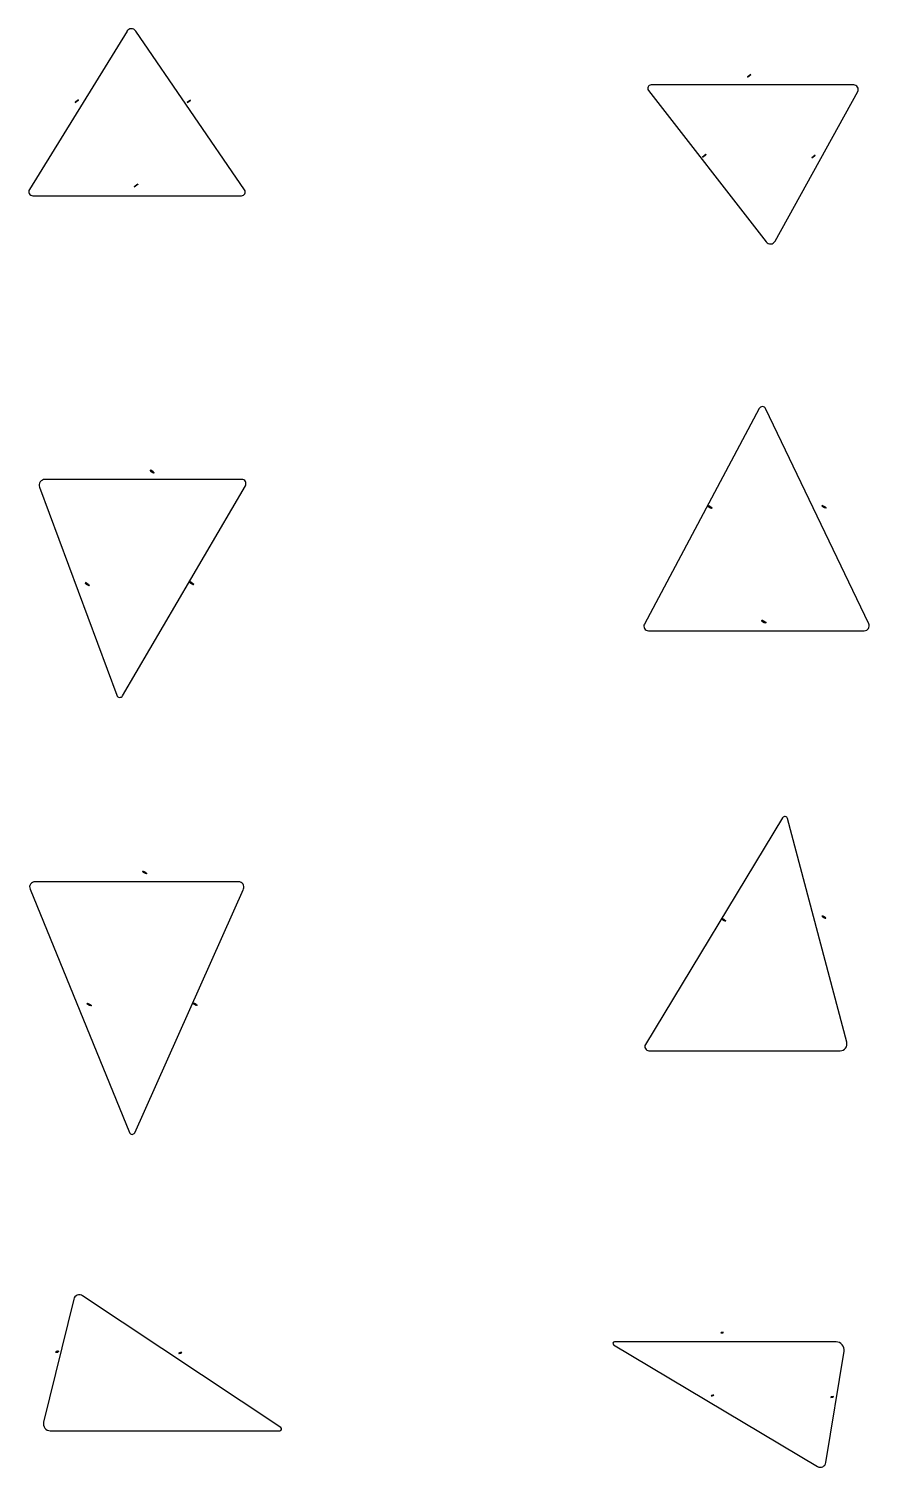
# Model space of a CAD drawing. Header units: metres. Extents: x -1 to 145, y -1 to 19.
# Drawn here: x 53.49 to 57.53, y -0.4 to 6.53 of the extents above; entities that cross this region are included whole.
import ezdxf

# ---------------------------------------------------------------- set-up
doc = ezdxf.new("R2010")
doc.units = ezdxf.units.M
doc.layers.add('LABELS', color=1, linetype='CONTINUOUS')
doc.layers.add('SHAPES', color=3, linetype='CONTINUOUS')

msp = doc.modelspace()

# ---------------------------------------------------------------- linework, layer by layer
at = {"layer": 'LABELS'}
for p, q in [((56.9468, 6.2979), (56.963, 6.311)), ((56.963, 6.3109), (56.9468, 6.2978)), ((56.9468, 6.2978), (56.959, 6.3078)), ((56.959, 6.3078), (56.9509, 6.3012)), ((56.959, 6.3078), (56.9509, 6.3012)), ((56.9509, 6.3012), (56.959, 6.3077)), ((56.9509, 6.3011), (56.959, 6.3077)), ((56.959, 6.3077), (56.9509, 6.3011)), ((56.9509, 6.3011), (56.959, 6.3077)), ((56.959, 6.3077), (56.9509, 6.3011)), ((56.959, 6.3077), (56.963, 6.311)), ((56.963, 6.311), (56.959, 6.3078)), ((56.959, 6.3077), (56.963, 6.311)), ((56.963, 6.311), (56.959, 6.3078)), ((56.959, 6.3077), (56.963, 6.311)), ((56.963, 6.311), (56.959, 6.3078)), ((56.959, 6.3078), (56.959, 6.3077)), ((56.963, 6.311), (56.963, 6.3111)), ((56.963, 6.3111), (56.963, 6.3109)), ((56.9468, 6.2979), (56.9509, 6.3012)), ((56.9509, 6.3012), (56.9468, 6.2979)), ((56.9509, 6.3012), (56.9468, 6.2979)), ((56.9509, 6.3012), (56.9468, 6.2979)), ((56.9509, 6.3011), (56.9468, 6.2979)), ((56.9468, 6.2979), (56.9509, 6.3011)), ((56.9468, 6.2979), (56.9509, 6.3011)), ((56.9549, 6.3045), (56.9549, 6.3044)), ((53.7143, 6.1797), (53.71, 6.1767)), ((53.71, 6.1767), (53.7101, 6.1766)), ((53.71, 6.1767), (53.7101, 6.1766)), ((53.7101, 6.1766), (53.727, 6.1888)), ((53.7271, 6.1887), (53.7101, 6.1766)), ((53.7101, 6.1766), (53.7227, 6.1857)), ((53.7101, 6.1766), (53.7143, 6.1797)), ((53.7143, 6.1797), (53.7101, 6.1766)), ((53.7101, 6.1766), (53.7143, 6.1797)), ((53.7143, 6.1797), (53.7101, 6.1766)), ((53.7143, 6.1797), (53.7101, 6.1766)), ((53.7101, 6.1766), (53.7144, 6.1796)), ((53.7101, 6.1766), (53.7144, 6.1796)), ((53.7101, 6.1766), (53.7144, 6.1796)), ((53.7101, 6.1766), (53.7101, 6.1766)), ((53.7143, 6.1797), (53.7227, 6.1857)), ((53.7227, 6.1857), (53.7143, 6.1797)), ((53.7227, 6.1857), (53.7143, 6.1797)), ((53.7143, 6.1797), (53.7144, 6.1796)), ((53.7144, 6.1796), (53.727, 6.1888)), ((53.7144, 6.1796), (53.7228, 6.1857)), ((53.7228, 6.1857), (53.7144, 6.1796)), ((53.7144, 6.1796), (53.7228, 6.1857)), ((53.7144, 6.1796), (53.7228, 6.1857)), ((53.7228, 6.1857), (53.7144, 6.1796)), ((53.7185, 6.1827), (53.7186, 6.1827)), ((53.7185, 6.1827), (53.7186, 6.1827)), ((53.7227, 6.1857), (53.727, 6.1888)), ((53.727, 6.1888), (53.7227, 6.1857)), ((53.727, 6.1888), (53.7227, 6.1857)), ((53.7227, 6.1857), (53.7228, 6.1857)), ((53.7228, 6.1857), (53.727, 6.1888)), ((53.7228, 6.1857), (53.727, 6.1888)), ((53.7228, 6.1857), (53.727, 6.1888)), ((53.727, 6.1888), (53.7271, 6.1887)), ((53.727, 6.1888), (53.727, 6.1888)), ((53.727, 6.1888), (53.727, 6.1888)), ((53.727, 6.1888), (53.7271, 6.1887)), ((54.2495, 6.1754), (54.2665, 6.1875)), ((54.2495, 6.1754), (54.2537, 6.1784)), ((54.2495, 6.1754), (54.2538, 6.1784)), ((54.2537, 6.1784), (54.2495, 6.1754)), ((54.2495, 6.1754), (54.2538, 6.1784)), ((54.2537, 6.1784), (54.2495, 6.1754)), ((54.2537, 6.1784), (54.2495, 6.1754)), ((54.2538, 6.1784), (54.2495, 6.1754)), ((54.2495, 6.1754), (54.2537, 6.1784)), ((54.2496, 6.1753), (54.2495, 6.1754)), ((54.2495, 6.1754), (54.2496, 6.1753)), ((54.2665, 6.1875), (54.2496, 6.1753)), ((54.2496, 6.1753), (54.2622, 6.1845)), ((54.2496, 6.1753), (54.2537, 6.1784)), ((54.2537, 6.1784), (54.2622, 6.1845)), ((54.2622, 6.1845), (54.2537, 6.1784)), ((54.2622, 6.1845), (54.2537, 6.1784)), ((54.2537, 6.1784), (54.2579, 6.1815)), ((54.2537, 6.1784), (54.2538, 6.1784)), ((54.2622, 6.1845), (54.2538, 6.1784)), ((54.2622, 6.1845), (54.2538, 6.1784)), ((54.2538, 6.1784), (54.2623, 6.1844)), ((54.2538, 6.1784), (54.2623, 6.1844)), ((54.2538, 6.1784), (54.2623, 6.1844)), ((54.2623, 6.1844), (54.2538, 6.1784)), ((54.2579, 6.1815), (54.2622, 6.1845)), ((54.2579, 6.1815), (54.258, 6.1814)), ((54.2579, 6.1815), (54.258, 6.1814)), ((54.2622, 6.1845), (54.258, 6.1814)), ((54.2622, 6.1845), (54.2665, 6.1875)), ((54.2665, 6.1875), (54.2622, 6.1845)), ((54.2665, 6.1875), (54.2622, 6.1845)), ((54.2622, 6.1845), (54.2623, 6.1844)), ((54.2623, 6.1844), (54.2665, 6.1875)), ((54.2623, 6.1844), (54.2665, 6.1875)), ((54.2623, 6.1844), (54.2665, 6.1875)), ((54.2665, 6.1875), (54.2623, 6.1844)), ((54.2665, 6.1875), (54.2664, 6.1875)), ((54.2665, 6.1875), (54.2664, 6.1875)), ((54.2664, 6.1875), (54.2665, 6.1875)), ((54.2664, 6.1875), (54.2665, 6.1875)), ((54.2665, 6.1875), (54.2665, 6.1875)), ((56.7312, 5.913), (56.7474, 5.9262)), ((56.7474, 5.9261), (56.7312, 5.913)), ((56.7312, 5.913), (56.7433, 5.9229)), ((56.7312, 5.913), (56.7352, 5.9164)), ((56.7352, 5.9164), (56.7312, 5.913)), ((56.7352, 5.9164), (56.7312, 5.913)), ((56.7352, 5.9164), (56.7312, 5.913)), ((56.7312, 5.913), (56.7352, 5.9164)), ((56.7312, 5.913), (56.7352, 5.9163)), ((56.7312, 5.913), (56.7352, 5.9163)), ((56.7312, 5.913), (56.7352, 5.9163)), ((56.7352, 5.9163), (56.7312, 5.913)), ((56.7312, 5.9131), (56.7312, 5.913)), ((56.7312, 5.913), (56.7312, 5.913)), ((56.7352, 5.9164), (56.7433, 5.9229)), ((56.7433, 5.9229), (56.7352, 5.9164)), ((56.7433, 5.9229), (56.7352, 5.9163)), ((56.7433, 5.9229), (56.7352, 5.9164)), ((56.7433, 5.9229), (56.7352, 5.9163)), ((56.7352, 5.9163), (56.7433, 5.9228)), ((56.7352, 5.9163), (56.7433, 5.9228)), ((56.7352, 5.9163), (56.7433, 5.9228)), ((56.7433, 5.9228), (56.7352, 5.9163)), ((56.7352, 5.9164), (56.7393, 5.9197)), ((56.7352, 5.9163), (56.7352, 5.9163)), ((56.7393, 5.9197), (56.7433, 5.9229)), ((56.7433, 5.9229), (56.7393, 5.9195)), ((56.7393, 5.9197), (56.7393, 5.9195)), ((56.7393, 5.9197), (56.7393, 5.9195)), ((56.7433, 5.9229), (56.7474, 5.9262)), ((56.7433, 5.9228), (56.7474, 5.9262)), ((56.7474, 5.9262), (56.7433, 5.9229)), ((56.7433, 5.9228), (56.7474, 5.9262)), ((56.7433, 5.9228), (56.7474, 5.9262)), ((56.7474, 5.9262), (56.7433, 5.9229)), ((56.7474, 5.9262), (56.7433, 5.9228)), ((56.7433, 5.9229), (56.7433, 5.9228)), ((56.7474, 5.9262), (56.7474, 5.9261)), ((56.7474, 5.9262), (56.7474, 5.9262)), ((56.7474, 5.9262), (56.7474, 5.9262)), ((56.7474, 5.9262), (56.7474, 5.9261)), ((56.7474, 5.9262), (56.7474, 5.9262)), ((57.2577, 5.909), (57.2739, 5.9221)), ((57.2739, 5.922), (57.2577, 5.9089)), ((57.2577, 5.9089), (57.2698, 5.9189)), ((57.2577, 5.909), (57.2617, 5.9123)), ((57.2617, 5.9123), (57.2577, 5.909)), ((57.2577, 5.9089), (57.2617, 5.9123)), ((57.2617, 5.9123), (57.2577, 5.909)), ((57.2617, 5.9123), (57.2577, 5.909)), ((57.2617, 5.9123), (57.2577, 5.9091)), ((57.2577, 5.909), (57.2617, 5.9122)), ((57.2577, 5.909), (57.2617, 5.9122)), ((57.2577, 5.9089), (57.2617, 5.9122)), ((57.2577, 5.9091), (57.2577, 5.9089)), ((57.2577, 5.9091), (57.2577, 5.9089)), ((57.2577, 5.9089), (57.2577, 5.909)), ((57.2617, 5.9123), (57.2698, 5.9189)), ((57.2698, 5.9189), (57.2617, 5.9123)), ((57.2698, 5.9189), (57.2617, 5.9123)), ((57.2617, 5.9122), (57.2698, 5.9188)), ((57.2698, 5.9188), (57.2617, 5.9122)), ((57.2617, 5.9122), (57.2698, 5.9188)), ((57.2617, 5.9122), (57.2698, 5.9188)), ((57.2698, 5.9188), (57.2617, 5.9122)), ((57.2617, 5.9122), (57.2658, 5.9156)), ((57.2658, 5.9155), (57.2617, 5.9123)), ((57.2617, 5.9123), (57.2617, 5.9122)), ((57.2658, 5.9156), (57.2739, 5.9222)), ((57.2739, 5.922), (57.2658, 5.9155)), ((57.2658, 5.9156), (57.2658, 5.9155)), ((57.2658, 5.9156), (57.2658, 5.9155)), ((57.2698, 5.9189), (57.2739, 5.9221)), ((57.2698, 5.9188), (57.2739, 5.9221)), ((57.2739, 5.9221), (57.2698, 5.9189)), ((57.2698, 5.9188), (57.2739, 5.9221)), ((57.2698, 5.9188), (57.2739, 5.9221)), ((57.2739, 5.9221), (57.2698, 5.9189)), ((57.2698, 5.9189), (57.2698, 5.9188)), ((57.2739, 5.9221), (57.2739, 5.9222)), ((57.2739, 5.9221), (57.2739, 5.9222)), ((57.2739, 5.9222), (57.2739, 5.922)), ((57.2739, 5.9222), (57.2739, 5.922)), ((57.2739, 5.9221), (57.2739, 5.922)), ((53.995, 5.7695), (53.9992, 5.7726)), ((53.9992, 5.7726), (53.995, 5.7695)), ((53.9992, 5.7726), (53.995, 5.7695)), ((53.9992, 5.7726), (53.995, 5.7696)), ((53.9993, 5.7725), (53.995, 5.7695)), ((53.995, 5.7695), (53.9993, 5.7725)), ((53.995, 5.7695), (53.9993, 5.7725)), ((53.995, 5.7696), (53.9951, 5.7695)), ((53.995, 5.7696), (53.9951, 5.7695)), ((53.9951, 5.7695), (53.9992, 5.7726)), ((53.9951, 5.7695), (53.9993, 5.7725)), ((54.0077, 5.7787), (53.9992, 5.7726)), ((54.0077, 5.7787), (53.9992, 5.7726)), ((53.9992, 5.7726), (54.0078, 5.7786)), ((54.0035, 5.7756), (53.9992, 5.7726)), ((53.9992, 5.7726), (53.9993, 5.7725)), ((53.9993, 5.7725), (54.0078, 5.7786)), ((54.0077, 5.7786), (53.9993, 5.7725)), ((53.9993, 5.7725), (54.0078, 5.7786)), ((53.9993, 5.7725), (54.0078, 5.7786)), ((54.0077, 5.7786), (53.9993, 5.7725)), ((53.9993, 5.7725), (54.0034, 5.7756)), ((54.0034, 5.7756), (54.0119, 5.7817)), ((54.0034, 5.7756), (54.0035, 5.7756)), ((54.012, 5.7816), (54.0035, 5.7756)), ((54.012, 5.7817), (54.0077, 5.7787)), ((54.012, 5.7817), (54.0077, 5.7787)), ((54.012, 5.7817), (54.0077, 5.7787)), ((54.0078, 5.7786), (54.012, 5.7817)), ((54.0078, 5.7786), (54.012, 5.7817)), ((54.0078, 5.7786), (54.012, 5.7817)), ((54.0078, 5.7786), (54.012, 5.7817)), ((54.012, 5.7817), (54.0119, 5.7817)), ((54.0119, 5.7817), (54.012, 5.7816)), ((54.0733, 4.4056), (54.0723, 4.4015)), ((54.0723, 4.4015), (54.0771, 4.4007)), ((54.0766, 4.3986), (54.0728, 4.4035)), ((54.0728, 4.4035), (54.0776, 4.4028)), ((54.0728, 4.4035), (54.0766, 4.3986)), ((54.0776, 4.4028), (54.0728, 4.4035)), ((54.0776, 4.4028), (54.0728, 4.4035)), ((54.0728, 4.4035), (54.09, 4.3922)), ((54.0728, 4.4035), (54.0766, 4.3986)), ((54.0776, 4.4028), (54.0728, 4.4035)), ((54.0771, 4.4007), (54.0766, 4.3986)), ((54.0766, 4.3986), (54.0852, 4.3929)), ((54.0857, 4.395), (54.0766, 4.3986)), ((54.0766, 4.3986), (54.0852, 4.3929)), ((54.0766, 4.3986), (54.0852, 4.3929)), ((54.0857, 4.395), (54.0766, 4.3986)), ((54.0776, 4.4028), (54.0852, 4.3929)), ((54.0862, 4.3971), (54.0776, 4.4028)), ((54.0862, 4.3971), (54.0776, 4.4028)), ((54.0819, 4.3999), (54.0809, 4.3958)), ((54.0852, 4.3929), (54.09, 4.3922)), ((54.0852, 4.3929), (54.09, 4.3922)), ((54.0852, 4.3929), (54.09, 4.3922)), ((54.0852, 4.3929), (54.09, 4.3922)), ((54.09, 4.3922), (54.0862, 4.3971)), ((54.09, 4.3922), (54.0862, 4.3971)), ((54.09, 4.3922), (54.0862, 4.3971)), ((54.0905, 4.3942), (54.0895, 4.3901)), ((54.09, 4.3922), (54.0905, 4.3942)), ((54.09, 4.3922), (54.0905, 4.3942)), ((56.7604, 4.2332), (56.7562, 4.2308)), ((56.7604, 4.2332), (56.7562, 4.2308)), ((56.7604, 4.2332), (56.7562, 4.2308)), ((56.7562, 4.2308), (56.7583, 4.232)), ((56.7562, 4.2308), (56.7605, 4.2282)), ((56.7562, 4.2308), (56.7626, 4.2294)), ((56.7562, 4.2308), (56.7605, 4.2282)), ((56.7583, 4.232), (56.7647, 4.2306)), ((56.7583, 4.232), (56.7605, 4.2282)), ((56.7647, 4.2306), (56.7583, 4.232)), ((56.7583, 4.232), (56.7605, 4.2282)), ((56.7647, 4.2306), (56.7583, 4.232)), ((56.7647, 4.2306), (56.7583, 4.232)), ((56.7583, 4.232), (56.7756, 4.2215)), ((56.7647, 4.2306), (56.7604, 4.2332)), ((56.7626, 4.2294), (56.7605, 4.2282)), ((56.7605, 4.2282), (56.7692, 4.2229)), ((56.7713, 4.2241), (56.7605, 4.2282)), ((56.7605, 4.2282), (56.7777, 4.2227)), ((56.7605, 4.2282), (56.7692, 4.2229)), ((56.7713, 4.2241), (56.7605, 4.2282)), ((56.7605, 4.2282), (56.7692, 4.2229)), ((56.7605, 4.2282), (56.769, 4.2279)), ((56.7647, 4.2306), (56.7733, 4.2253)), ((56.7733, 4.2253), (56.7647, 4.2306)), ((56.7733, 4.2253), (56.7647, 4.2306)), ((56.7649, 4.2255), (56.7647, 4.2306)), ((56.769, 4.2279), (56.7649, 4.2255)), ((56.769, 4.2279), (56.7649, 4.2255)), ((56.769, 4.2279), (56.7777, 4.2227)), ((57.3094, 4.2344), (57.3053, 4.232)), ((57.3094, 4.2344), (57.3053, 4.232)), ((57.3053, 4.232), (57.3073, 4.2332)), ((57.3053, 4.232), (57.3096, 4.2293)), ((57.3053, 4.232), (57.3117, 4.2305)), ((57.3073, 4.2332), (57.3137, 4.2318)), ((57.3073, 4.2332), (57.3096, 4.2293)), ((57.3137, 4.2318), (57.3073, 4.2332)), ((57.3073, 4.2332), (57.3096, 4.2293)), ((57.3137, 4.2318), (57.3073, 4.2332)), ((57.3137, 4.2318), (57.3073, 4.2332)), ((57.3073, 4.2332), (57.3246, 4.2227)), ((57.3096, 4.2293), (57.3073, 4.2332)), ((57.3073, 4.2332), (57.3137, 4.2318)), ((57.3117, 4.2305), (57.3096, 4.2293)), ((57.3096, 4.2293), (57.3182, 4.2241)), ((57.3203, 4.2253), (57.3096, 4.2293)), ((57.3096, 4.2293), (57.3267, 4.2239)), ((57.3096, 4.2293), (57.3182, 4.2241)), ((57.3203, 4.2253), (57.3096, 4.2293)), ((57.3096, 4.2293), (57.3182, 4.2241)), ((57.3182, 4.2241), (57.3096, 4.2293)), ((57.3137, 4.2318), (57.3224, 4.2265)), ((57.3224, 4.2265), (57.3137, 4.2318)), ((57.3224, 4.2265), (57.3137, 4.2318)), ((57.3137, 4.2318), (57.3181, 4.2291)), ((57.3181, 4.2291), (57.3139, 4.2267)), ((57.3181, 4.2291), (57.3139, 4.2267)), ((57.3181, 4.2291), (57.3203, 4.2253)), ((56.7735, 4.2203), (56.7649, 4.2255)), ((56.7692, 4.2229), (56.7756, 4.2215)), ((56.7692, 4.2229), (56.7756, 4.2215)), ((56.7692, 4.2229), (56.7756, 4.2215)), ((56.7733, 4.2253), (56.7756, 4.2215)), ((56.7756, 4.2215), (56.7733, 4.2253)), ((56.7756, 4.2215), (56.7733, 4.2253)), ((56.7777, 4.2227), (56.7735, 4.2203)), ((56.7777, 4.2227), (56.7735, 4.2203)), ((56.7777, 4.2227), (56.7735, 4.2203)), ((56.7756, 4.2215), (56.7735, 4.2203)), ((56.7756, 4.2215), (56.7777, 4.2227)), ((56.7756, 4.2215), (56.7777, 4.2227)), ((57.3203, 4.2253), (57.3139, 4.2267)), ((57.3182, 4.2241), (57.3246, 4.2227)), ((57.3182, 4.2241), (57.3246, 4.2227)), ((57.3182, 4.2241), (57.3246, 4.2227)), ((57.3246, 4.2227), (57.3182, 4.2241)), ((57.3224, 4.2265), (57.3246, 4.2227)), ((57.3246, 4.2227), (57.3224, 4.2265)), ((57.3246, 4.2227), (57.3224, 4.2265)), ((57.3267, 4.2239), (57.3225, 4.2215)), ((57.3267, 4.2239), (57.3225, 4.2215)), ((57.3246, 4.2227), (57.3225, 4.2215)), ((57.3246, 4.2227), (57.3267, 4.2239)), ((57.3246, 4.2227), (57.3267, 4.2239)), ((57.3267, 4.2239), (57.3246, 4.2227)), ((53.761, 3.863), (53.7599, 3.8589)), ((53.761, 3.863), (53.7599, 3.8589)), ((53.761, 3.863), (53.7599, 3.8589)), ((53.7599, 3.8589), (53.7604, 3.8609)), ((53.7599, 3.8589), (53.7642, 3.856)), ((53.7599, 3.8589), (53.7647, 3.8581)), ((53.7599, 3.8589), (53.7642, 3.856)), ((53.7604, 3.8609), (53.7653, 3.8602)), ((53.7604, 3.8609), (53.7642, 3.856)), ((53.7653, 3.8602), (53.7604, 3.8609)), ((53.7604, 3.8609), (53.7642, 3.856)), ((53.7653, 3.8602), (53.7604, 3.8609)), ((53.7653, 3.8602), (53.7604, 3.8609)), ((53.7604, 3.8609), (53.7776, 3.8496)), ((53.7653, 3.8602), (53.761, 3.863)), ((53.7647, 3.8581), (53.7642, 3.856)), ((53.7642, 3.856), (53.7728, 3.8504)), ((53.7733, 3.8524), (53.7642, 3.856)), ((53.7642, 3.856), (53.7781, 3.8517)), ((53.7642, 3.856), (53.7728, 3.8504)), ((53.7733, 3.8524), (53.7642, 3.856)), ((53.7642, 3.856), (53.7728, 3.8504)), ((53.7642, 3.856), (53.7776, 3.8496)), ((53.7653, 3.8602), (53.7738, 3.8545)), ((53.7738, 3.8545), (53.7653, 3.8602)), ((53.7738, 3.8545), (53.7653, 3.8602)), ((53.7696, 3.8573), (53.7685, 3.8532)), ((53.7696, 3.8573), (53.7685, 3.8532)), ((53.7728, 3.8504), (53.7776, 3.8496)), ((53.7728, 3.8504), (53.7776, 3.8496)), ((53.7728, 3.8504), (53.7776, 3.8496)), ((53.7738, 3.8545), (53.7776, 3.8496)), ((53.7776, 3.8496), (53.7738, 3.8545)), ((53.7776, 3.8496), (53.7738, 3.8545)), ((53.7781, 3.8517), (53.7771, 3.8475)), ((53.7781, 3.8517), (53.7771, 3.8475)), ((53.7776, 3.8496), (53.7771, 3.8475)), ((53.7776, 3.8496), (53.7781, 3.8517)), ((53.7776, 3.8496), (53.7781, 3.8517)), ((54.2631, 3.8679), (54.2621, 3.8638)), ((54.2631, 3.8679), (54.2621, 3.8638)), ((54.2631, 3.8679), (54.2621, 3.8638)), ((54.2621, 3.8638), (54.2626, 3.8658)), ((54.2621, 3.8638), (54.2664, 3.8609)), ((54.2621, 3.8638), (54.2669, 3.863)), ((54.2621, 3.8638), (54.2664, 3.8609)), ((54.2626, 3.8658), (54.2674, 3.8651)), ((54.2626, 3.8658), (54.2664, 3.8609)), ((54.2674, 3.8651), (54.2626, 3.8658)), ((54.2626, 3.8658), (54.2664, 3.8609)), ((54.2674, 3.8651), (54.2626, 3.8658)), ((54.2674, 3.8651), (54.2626, 3.8658)), ((54.2626, 3.8658), (54.2798, 3.8545)), ((54.2674, 3.8651), (54.2631, 3.8679)), ((54.2669, 3.863), (54.2664, 3.8609)), ((54.2664, 3.8609), (54.2717, 3.8622)), ((54.2664, 3.8609), (54.275, 3.8552)), ((54.2755, 3.8573), (54.2664, 3.8609)), ((54.2664, 3.8609), (54.2803, 3.8565)), ((54.2664, 3.8609), (54.275, 3.8552)), ((54.2755, 3.8573), (54.2664, 3.8609)), ((54.2664, 3.8609), (54.275, 3.8552)), ((54.2674, 3.8651), (54.276, 3.8594)), ((54.276, 3.8594), (54.2674, 3.8651)), ((54.276, 3.8594), (54.2674, 3.8651)), ((54.2707, 3.8581), (54.2674, 3.8651)), ((54.2717, 3.8622), (54.2707, 3.8581)), ((54.2717, 3.8622), (54.2707, 3.8581)), ((54.2793, 3.8524), (54.2707, 3.8581)), ((54.2717, 3.8622), (54.2803, 3.8565)), ((54.275, 3.8552), (54.2798, 3.8545)), ((54.275, 3.8552), (54.2798, 3.8545)), ((54.275, 3.8552), (54.2798, 3.8545)), ((54.276, 3.8594), (54.2798, 3.8545)), ((54.2798, 3.8545), (54.276, 3.8594)), ((54.2798, 3.8545), (54.276, 3.8594)), ((54.2803, 3.8565), (54.2793, 3.8524)), ((54.2803, 3.8565), (54.2793, 3.8524)), ((54.2803, 3.8565), (54.2793, 3.8524)), ((54.2798, 3.8545), (54.2793, 3.8524)), ((54.2798, 3.8545), (54.2803, 3.8565)), ((54.2798, 3.8545), (54.2803, 3.8565)), ((57.0192, 3.6814), (57.015, 3.679)), ((57.015, 3.679), (57.0193, 3.6764)), ((57.0193, 3.6764), (57.0171, 3.6802)), ((57.0171, 3.6802), (57.0235, 3.6788)), ((57.0171, 3.6802), (57.0193, 3.6764)), ((57.0235, 3.6788), (57.0171, 3.6802)), ((57.0171, 3.6802), (57.0193, 3.6764)), ((57.0235, 3.6788), (57.0171, 3.6802)), ((57.0193, 3.6764), (57.0171, 3.6802)), ((57.0171, 3.6802), (57.0235, 3.6788)), ((57.0193, 3.6764), (57.028, 3.6712)), ((57.0301, 3.6724), (57.0193, 3.6764)), ((57.0193, 3.6764), (57.0365, 3.671)), ((57.0193, 3.6764), (57.028, 3.6712)), ((57.0301, 3.6724), (57.0193, 3.6764)), ((57.028, 3.6712), (57.0193, 3.6764)), ((57.0235, 3.6788), (57.028, 3.6712)), ((57.0321, 3.6736), (57.0235, 3.6788)), ((57.0321, 3.6736), (57.0235, 3.6788)), ((57.0235, 3.6788), (57.0278, 3.6762)), ((57.0278, 3.6762), (57.0237, 3.6738)), ((57.0301, 3.6724), (57.0237, 3.6738)), ((57.0278, 3.6762), (57.0301, 3.6724)), ((57.0344, 3.6697), (57.0321, 3.6736)), ((57.0344, 3.6697), (57.0321, 3.6736)), ((57.0344, 3.6697), (57.0321, 3.6736)), ((57.028, 3.6712), (57.0344, 3.6697)), ((57.028, 3.6712), (57.0344, 3.6697)), ((57.028, 3.6712), (57.0344, 3.6697)), ((57.0344, 3.6697), (57.028, 3.6712)), ((57.0365, 3.671), (57.0323, 3.6685)), ((57.0365, 3.671), (57.0344, 3.6697)), ((54.0387, 2.4722), (54.0346, 2.4706)), ((54.0346, 2.4706), (54.0389, 2.4681)), ((54.0389, 2.4681), (54.0366, 2.4714)), ((54.0366, 2.4714), (54.043, 2.4697)), ((54.0366, 2.4714), (54.0389, 2.4681)), ((54.043, 2.4697), (54.0366, 2.4714)), ((54.0366, 2.4714), (54.0389, 2.4681)), ((54.043, 2.4697), (54.0366, 2.4714)), ((54.0389, 2.4681), (54.0366, 2.4714)), ((54.0366, 2.4714), (54.043, 2.4697)), ((54.0389, 2.4681), (54.0475, 2.4631)), ((54.0496, 2.4639), (54.0389, 2.4681)), ((54.0389, 2.4681), (54.056, 2.4622)), ((54.0389, 2.4681), (54.0475, 2.4631)), ((54.0496, 2.4639), (54.0389, 2.4681)), ((54.0475, 2.4631), (54.0389, 2.4681)), ((54.043, 2.4697), (54.0475, 2.4631)), ((54.0517, 2.4647), (54.043, 2.4697)), ((54.0517, 2.4647), (54.043, 2.4697)), ((54.043, 2.4697), (54.0474, 2.4672)), ((54.0474, 2.4672), (54.0432, 2.4656)), ((54.0496, 2.4639), (54.0432, 2.4656)), ((54.0474, 2.4672), (54.0496, 2.4639)), ((54.0475, 2.4631), (54.0539, 2.4614)), ((54.0475, 2.4631), (54.0539, 2.4614)), ((54.0475, 2.4631), (54.0539, 2.4614)), ((54.0539, 2.4614), (54.0475, 2.4631)), ((54.0539, 2.4614), (54.0517, 2.4647)), ((54.0539, 2.4614), (54.0517, 2.4647)), ((54.0539, 2.4614), (54.0517, 2.4647)), ((54.056, 2.4622), (54.0518, 2.4606)), ((54.056, 2.4622), (54.0539, 2.4614)), ((56.824, 2.2433), (56.828, 2.2427)), ((56.832, 2.2422), (56.824, 2.2433)), ((56.824, 2.2433), (56.8268, 2.2409)), ((56.824, 2.2433), (56.8268, 2.2409)), ((56.832, 2.2422), (56.824, 2.2433)), ((56.828, 2.2427), (56.8268, 2.2409)), ((56.828, 2.2427), (56.8268, 2.2409)), ((56.8268, 2.2409), (56.8325, 2.2363)), ((56.8364, 2.2357), (56.8268, 2.2409)), ((56.8268, 2.2409), (56.8325, 2.2363)), ((56.8364, 2.2357), (56.8268, 2.2409)), ((56.8268, 2.2409), (56.8432, 2.2329)), ((56.8268, 2.2409), (56.8376, 2.2375)), ((56.828, 2.2427), (56.8348, 2.2399)), ((56.8348, 2.2399), (56.828, 2.2427)), ((56.8348, 2.2399), (56.828, 2.2427)), ((56.828, 2.2427), (56.8393, 2.2334)), ((56.8348, 2.2399), (56.828, 2.2427)), ((56.8348, 2.2399), (56.828, 2.2427)), ((56.828, 2.2427), (56.8393, 2.2334)), ((56.8297, 2.2386), (56.8348, 2.2399)), ((56.8376, 2.2375), (56.8297, 2.2386)), ((56.8376, 2.2375), (56.8297, 2.2386)), ((56.8353, 2.234), (56.8297, 2.2386)), ((56.8348, 2.2399), (56.832, 2.2422)), ((56.8325, 2.2363), (56.8393, 2.2334)), ((56.8325, 2.2363), (56.8393, 2.2334)), ((56.8348, 2.2399), (56.8404, 2.2352)), ((56.8404, 2.2352), (56.8348, 2.2399)), ((56.8404, 2.2352), (56.8348, 2.2399)), ((56.8393, 2.2334), (56.8353, 2.234)), ((56.8432, 2.2329), (56.8353, 2.234)), ((56.8432, 2.2329), (56.8353, 2.234)), ((56.8432, 2.2329), (56.8353, 2.234)), ((56.8432, 2.2329), (56.8353, 2.234)), ((56.8376, 2.2375), (56.8432, 2.2329)), ((56.8404, 2.2352), (56.8393, 2.2334)), ((56.8393, 2.2334), (56.8404, 2.2352)), ((56.8393, 2.2334), (56.8404, 2.2352)), ((56.8393, 2.2334), (56.8432, 2.2329)), ((56.8393, 2.2334), (56.8432, 2.2329)), ((57.3058, 2.2568), (57.3098, 2.2563)), ((57.3137, 2.2557), (57.3058, 2.2568)), ((57.3058, 2.2568), (57.3086, 2.2545)), ((57.3098, 2.2563), (57.3086, 2.2545)), ((57.3098, 2.2563), (57.3086, 2.2545)), ((57.3086, 2.2545), (57.3098, 2.2563)), ((57.3086, 2.2545), (57.3142, 2.2498)), ((57.3182, 2.2493), (57.3086, 2.2545)), ((57.3086, 2.2545), (57.3142, 2.2498)), ((57.3182, 2.2493), (57.3086, 2.2545)), ((57.3086, 2.2545), (57.325, 2.2464)), ((57.3142, 2.2498), (57.3086, 2.2545)), ((57.3098, 2.2563), (57.3165, 2.2534)), ((57.3165, 2.2534), (57.3098, 2.2563)), ((57.3165, 2.2534), (57.3098, 2.2563)), ((57.3098, 2.2563), (57.321, 2.247)), ((57.3165, 2.2534), (57.3098, 2.2563)), ((57.3165, 2.2534), (57.3098, 2.2563)), ((57.3098, 2.2563), (57.321, 2.247)), ((57.3098, 2.2563), (57.3165, 2.2534)), ((57.3194, 2.2511), (57.3114, 2.2522)), ((57.3194, 2.2511), (57.3114, 2.2522)), ((57.3182, 2.2493), (57.3114, 2.2522)), ((57.3142, 2.2498), (57.321, 2.247)), ((57.3142, 2.2498), (57.321, 2.247)), ((57.321, 2.247), (57.3142, 2.2498)), ((57.3165, 2.2534), (57.3222, 2.2488)), ((57.3222, 2.2488), (57.3165, 2.2534)), ((57.3222, 2.2488), (57.3165, 2.2534)), ((57.3165, 2.2534), (57.3194, 2.2511)), ((57.321, 2.247), (57.3171, 2.2475)), ((57.325, 2.2464), (57.3171, 2.2475)), ((57.325, 2.2464), (57.3171, 2.2475)), ((57.325, 2.2464), (57.3171, 2.2475)), ((57.3194, 2.2511), (57.3182, 2.2493)), ((57.3222, 2.2488), (57.321, 2.247)), ((57.321, 2.247), (57.3222, 2.2488)), ((57.321, 2.247), (57.3222, 2.2488)), ((57.321, 2.247), (57.325, 2.2464)), ((57.321, 2.247), (57.325, 2.2464)), ((57.325, 2.2464), (57.321, 2.247)), ((53.7713, 1.8361), (53.7671, 1.8345)), ((53.7713, 1.8361), (53.7671, 1.8345)), ((53.7671, 1.8345), (53.7692, 1.8353)), ((53.7671, 1.8345), (53.7714, 1.832)), ((53.7671, 1.8345), (53.7714, 1.832)), ((53.7692, 1.8353), (53.7756, 1.8336)), ((53.7692, 1.8353), (53.7714, 1.832)), ((53.7756, 1.8336), (53.7692, 1.8353)), ((53.7756, 1.8336), (53.7692, 1.8353)), ((53.7692, 1.8353), (53.7865, 1.8253)), ((53.7692, 1.8353), (53.7714, 1.832)), ((53.7756, 1.8336), (53.7692, 1.8353)), ((53.7756, 1.8336), (53.7692, 1.8353)), ((53.7692, 1.8353), (53.7865, 1.8253)), ((53.7756, 1.8336), (53.7713, 1.8361)), ((53.7714, 1.832), (53.7801, 1.827)), ((53.7822, 1.8278), (53.7714, 1.832)), ((53.7714, 1.832), (53.7801, 1.827)), ((53.7822, 1.8278), (53.7714, 1.832)), ((53.7714, 1.832), (53.7886, 1.8261)), ((53.7714, 1.832), (53.7865, 1.8253)), ((53.7756, 1.8336), (53.7842, 1.8286)), ((53.7842, 1.8286), (53.7756, 1.8336)), ((53.7842, 1.8286), (53.7756, 1.8336)), ((53.7799, 1.8311), (53.7758, 1.8295)), ((53.7799, 1.8311), (53.7758, 1.8295)), ((53.7801, 1.827), (53.7865, 1.8253)), ((53.7801, 1.827), (53.7865, 1.8253)), ((53.7842, 1.8286), (53.7865, 1.8253)), ((53.7865, 1.8253), (53.7842, 1.8286)), ((53.7865, 1.8253), (53.7842, 1.8286)), ((53.7886, 1.8261), (53.7844, 1.8245)), ((53.7886, 1.8261), (53.7844, 1.8245)), ((53.7886, 1.8261), (53.7844, 1.8245)), ((53.7865, 1.8253), (53.7844, 1.8245)), ((53.7865, 1.8253), (53.7886, 1.8261)), ((53.7865, 1.8253), (53.7886, 1.8261)), ((54.2805, 1.8376), (54.2764, 1.836)), ((54.2805, 1.8376), (54.2764, 1.836)), ((54.2764, 1.836), (54.2784, 1.8368)), ((54.2764, 1.836), (54.2807, 1.8335)), ((54.2764, 1.836), (54.2807, 1.8335)), ((54.2784, 1.8368), (54.2848, 1.8351)), ((54.2784, 1.8368), (54.2807, 1.8335)), ((54.2848, 1.8351), (54.2784, 1.8368)), ((54.2848, 1.8351), (54.2784, 1.8368)), ((54.2784, 1.8368), (54.2957, 1.8268)), ((54.2784, 1.8368), (54.2807, 1.8335)), ((54.2848, 1.8351), (54.2784, 1.8368)), ((54.2848, 1.8351), (54.2784, 1.8368)), ((54.2784, 1.8368), (54.2957, 1.8268)), ((54.2848, 1.8351), (54.2805, 1.8376)), ((54.2807, 1.8335), (54.2893, 1.8285)), ((54.2914, 1.8293), (54.2807, 1.8335)), ((54.2807, 1.8335), (54.2893, 1.8285)), ((54.2914, 1.8293), (54.2807, 1.8335)), ((54.2807, 1.8335), (54.2978, 1.8276)), ((54.2807, 1.8335), (54.2892, 1.8326)), ((54.2848, 1.8351), (54.2935, 1.8301)), ((54.2935, 1.8301), (54.2848, 1.8351)), ((54.2935, 1.8301), (54.2848, 1.8351)), ((54.285, 1.831), (54.2848, 1.8351)), ((54.2892, 1.8326), (54.285, 1.831)), ((54.2892, 1.8326), (54.285, 1.831)), ((54.2936, 1.826), (54.285, 1.831)), ((54.2892, 1.8326), (54.2978, 1.8276)), ((54.2893, 1.8285), (54.2957, 1.8268)), ((54.2893, 1.8285), (54.2957, 1.8268)), ((54.2935, 1.8301), (54.2957, 1.8268)), ((54.2957, 1.8268), (54.2935, 1.8301)), ((54.2957, 1.8268), (54.2935, 1.8301)), ((54.2978, 1.8276), (54.2936, 1.826)), ((54.2978, 1.8276), (54.2936, 1.826)), ((54.2978, 1.8276), (54.2936, 1.826)), ((54.2978, 1.8276), (54.2936, 1.826)), ((54.2957, 1.8268), (54.2936, 1.826)), ((54.2957, 1.8268), (54.2978, 1.8276)), ((54.2957, 1.8268), (54.2978, 1.8276)), ((56.8191, 0.2483), (56.8293, 0.2495)), ((56.8191, 0.2483), (56.8293, 0.2495)), ((56.8242, 0.2489), (56.8191, 0.2483)), ((56.8242, 0.2489), (56.8191, 0.2483)), ((56.8198, 0.2488), (56.8213, 0.2499)), ((56.8198, 0.2488), (56.8213, 0.2499)), ((56.8242, 0.2489), (56.8198, 0.2488)), ((56.8242, 0.2489), (56.8198, 0.2488)), ((56.8242, 0.2489), (56.8198, 0.2488)), ((56.8206, 0.2494), (56.8308, 0.2507)), ((56.8271, 0.2511), (56.8213, 0.2499)), ((56.8213, 0.2499), (56.8271, 0.2511)), ((56.8213, 0.2499), (56.8271, 0.2511)), ((56.8213, 0.2499), (56.8271, 0.2511)), ((56.8213, 0.2499), (56.8271, 0.2511)), ((56.8213, 0.2499), (56.83, 0.2501)), ((56.8271, 0.2511), (56.8242, 0.2489)), ((56.8271, 0.2511), (56.8242, 0.2489)), ((56.83, 0.2501), (56.8242, 0.2489)), ((56.83, 0.2501), (56.8242, 0.2489)), ((56.83, 0.2501), (56.8242, 0.2489)), ((56.8249, 0.2495), (56.8315, 0.2512)), ((56.8249, 0.2495), (56.8315, 0.2512)), ((56.8315, 0.2512), (56.8271, 0.2511)), ((56.8271, 0.2511), (56.8315, 0.2512)), ((56.8271, 0.2511), (56.8315, 0.2512)), ((56.8315, 0.2512), (56.83, 0.2501)), ((56.8315, 0.2512), (56.83, 0.2501)), ((53.6187, 0.1578), (53.6167, 0.156)), ((53.6167, 0.156), (53.6268, 0.1566)), ((53.6167, 0.156), (53.6268, 0.1566)), ((53.6167, 0.156), (53.6268, 0.1566)), ((53.6218, 0.1563), (53.6167, 0.156)), ((53.6218, 0.1563), (53.6167, 0.156)), ((53.6198, 0.1587), (53.6177, 0.1569)), ((53.6177, 0.1569), (53.6198, 0.1587)), ((53.6177, 0.1569), (53.6198, 0.1587)), ((53.6177, 0.1569), (53.6198, 0.1587)), ((53.6177, 0.1569), (53.6218, 0.1563)), ((53.6218, 0.1563), (53.6177, 0.1569)), ((53.6218, 0.1563), (53.6177, 0.1569)), ((53.6218, 0.1563), (53.6177, 0.1569)), ((53.6299, 0.1593), (53.6187, 0.1578)), ((53.6187, 0.1578), (53.6289, 0.1584)), ((53.6187, 0.1578), (53.6289, 0.1584)), ((53.6259, 0.1599), (53.6198, 0.1587)), ((53.6198, 0.1587), (53.6259, 0.1599)), ((53.6198, 0.1587), (53.6259, 0.1599)), ((53.6198, 0.1587), (53.6259, 0.1599)), ((53.6198, 0.1587), (53.6259, 0.1599)), ((53.6198, 0.1587), (53.6259, 0.1599)), ((53.6198, 0.1587), (53.6208, 0.1596)), ((53.6289, 0.1584), (53.6198, 0.1587)), ((53.6208, 0.1596), (53.6309, 0.1602)), ((53.6259, 0.1599), (53.6218, 0.1563)), ((53.6259, 0.1599), (53.6218, 0.1563)), ((53.6279, 0.1575), (53.6218, 0.1563)), ((53.6279, 0.1575), (53.6218, 0.1563)), ((53.6279, 0.1575), (53.6218, 0.1563)), ((53.6218, 0.1563), (53.6268, 0.1566)), ((53.6228, 0.1572), (53.6299, 0.1593)), ((53.6228, 0.1572), (53.6299, 0.1593)), ((53.6228, 0.1572), (53.6299, 0.1593)), ((53.6309, 0.1602), (53.6259, 0.1599)), ((53.6259, 0.1599), (53.6299, 0.1593)), ((53.6259, 0.1599), (53.6299, 0.1593)), ((53.6259, 0.1599), (53.6299, 0.1593)), ((53.6268, 0.1566), (53.6289, 0.1584)), ((53.6299, 0.1593), (53.6279, 0.1575)), ((53.6299, 0.1593), (53.6279, 0.1575)), ((53.6299, 0.1593), (53.6279, 0.1575)), ((53.6309, 0.1602), (53.6299, 0.1593)), ((54.2225, 0.1531), (54.2092, 0.1498)), ((54.2092, 0.1498), (54.2194, 0.1504)), ((54.2092, 0.1498), (54.2194, 0.1504)), ((54.2143, 0.1501), (54.2092, 0.1498)), ((54.2123, 0.1525), (54.2103, 0.1507)), ((54.2103, 0.1507), (54.2123, 0.1525)), ((54.2103, 0.1507), (54.2123, 0.1525)), ((54.2103, 0.1507), (54.2123, 0.1525)), ((54.2103, 0.1507), (54.2123, 0.1525)), ((54.2103, 0.1507), (54.2143, 0.1501)), ((54.2143, 0.1501), (54.2103, 0.1507)), ((54.2143, 0.1501), (54.2103, 0.1507)), ((54.2143, 0.1501), (54.2103, 0.1507)), ((54.2143, 0.1501), (54.2103, 0.1507)), ((54.2113, 0.1516), (54.2215, 0.1522)), ((54.2113, 0.1516), (54.2215, 0.1522)), ((54.2184, 0.1538), (54.2123, 0.1525)), ((54.2123, 0.1525), (54.2184, 0.1538)), ((54.2123, 0.1525), (54.2184, 0.1538)), ((54.2123, 0.1525), (54.2184, 0.1538)), ((54.2123, 0.1525), (54.2184, 0.1538)), ((54.2123, 0.1525), (54.2184, 0.1538)), ((54.2134, 0.1535), (54.2235, 0.1541)), ((54.2184, 0.1538), (54.2143, 0.1501)), ((54.2204, 0.1513), (54.2143, 0.1501)), ((54.2204, 0.1513), (54.2143, 0.1501)), ((54.2204, 0.1513), (54.2143, 0.1501)), ((54.2204, 0.1513), (54.2143, 0.1501)), ((54.2143, 0.1501), (54.2194, 0.1504)), ((54.2154, 0.151), (54.2225, 0.1531)), ((54.2154, 0.151), (54.2225, 0.1531)), ((54.2154, 0.151), (54.2225, 0.1531)), ((54.2154, 0.151), (54.2225, 0.1531)), ((54.2235, 0.1541), (54.2184, 0.1538)), ((54.2184, 0.1538), (54.2225, 0.1531)), ((54.2184, 0.1538), (54.2225, 0.1531)), ((54.2184, 0.1538), (54.2225, 0.1531)), ((54.2184, 0.1538), (54.2225, 0.1531)), ((54.2225, 0.1531), (54.2204, 0.1513)), ((54.2225, 0.1531), (54.2204, 0.1513)), ((54.2225, 0.1531), (54.2204, 0.1513)), ((54.2225, 0.1531), (54.2204, 0.1513)), ((54.2235, 0.1541), (54.2225, 0.1531)), ((56.7847, -0.0516), (56.7723, -0.0545)), ((56.7723, -0.0545), (56.7825, -0.0532)), ((56.7723, -0.0545), (56.7825, -0.0532)), ((56.7774, -0.0539), (56.7723, -0.0545)), ((56.7745, -0.0529), (56.773, -0.054)), ((56.773, -0.054), (56.7745, -0.0529)), ((56.773, -0.054), (56.7745, -0.0529)), ((56.773, -0.054), (56.7745, -0.0529)), ((56.773, -0.054), (56.7745, -0.0529)), ((56.773, -0.054), (56.7774, -0.0539)), ((56.7774, -0.0539), (56.773, -0.054)), ((56.7774, -0.0539), (56.773, -0.054)), ((56.7774, -0.0539), (56.773, -0.054)), ((56.7774, -0.0539), (56.773, -0.054)), ((56.7738, -0.0534), (56.784, -0.0521)), ((56.7738, -0.0534), (56.784, -0.0521)), ((56.7804, -0.0517), (56.7745, -0.0529)), ((56.7745, -0.0529), (56.7804, -0.0517)), ((56.7745, -0.0529), (56.7804, -0.0517)), ((56.7745, -0.0529), (56.7804, -0.0517)), ((56.7745, -0.0529), (56.7804, -0.0517)), ((56.7745, -0.0529), (56.7804, -0.0517)), ((56.7752, -0.0523), (56.7855, -0.051)), ((56.7804, -0.0517), (56.7774, -0.0539)), ((56.7833, -0.0527), (56.7774, -0.0539)), ((56.7833, -0.0527), (56.7774, -0.0539)), ((56.7833, -0.0527), (56.7774, -0.0539)), ((56.7833, -0.0527), (56.7774, -0.0539)), ((56.7774, -0.0539), (56.7825, -0.0532)), ((56.7782, -0.0533), (56.7847, -0.0516)), ((56.7782, -0.0533), (56.7847, -0.0516)), ((56.7782, -0.0533), (56.7847, -0.0516)), ((56.7782, -0.0533), (56.7847, -0.0516)), ((56.7855, -0.051), (56.7804, -0.0517)), ((56.7804, -0.0517), (56.7847, -0.0516)), ((56.7804, -0.0517), (56.7847, -0.0516)), ((56.7804, -0.0517), (56.7847, -0.0516)), ((56.7804, -0.0517), (56.7847, -0.0516)), ((56.7847, -0.0516), (56.7833, -0.0527)), ((56.7847, -0.0516), (56.7833, -0.0527)), ((56.7847, -0.0516), (56.7833, -0.0527)), ((56.7847, -0.0516), (56.7833, -0.0527)), ((56.7855, -0.051), (56.7847, -0.0516)), ((57.3485, -0.0618), (57.3587, -0.0605)), ((57.3485, -0.0618), (57.3587, -0.0605)), ((57.3536, -0.0611), (57.3485, -0.0618)), ((57.3536, -0.0611), (57.3485, -0.0618)), ((57.3485, -0.0618), (57.3536, -0.0611)), ((57.3507, -0.0601), (57.3492, -0.0612)), ((57.3492, -0.0612), (57.3507, -0.0601)), ((57.3492, -0.0612), (57.3507, -0.0601)), ((57.3492, -0.0612), (57.3507, -0.0601)), ((57.3492, -0.0612), (57.3536, -0.0611)), ((57.3536, -0.0611), (57.3492, -0.0612)), ((57.3536, -0.0611), (57.3492, -0.0612)), ((57.3536, -0.0611), (57.3492, -0.0612)), ((57.3499, -0.0607), (57.3602, -0.0594)), ((57.3499, -0.0607), (57.3602, -0.0594)), ((57.3507, -0.0601), (57.3499, -0.0607)), ((57.3499, -0.0607), (57.3543, -0.0606)), ((57.3565, -0.0589), (57.3507, -0.0601)), ((57.3507, -0.0601), (57.3565, -0.0589)), ((57.3507, -0.0601), (57.3565, -0.0589)), ((57.3507, -0.0601), (57.3565, -0.0589)), ((57.3507, -0.0601), (57.3565, -0.0589)), ((57.3507, -0.0601), (57.3565, -0.0589)), ((57.3565, -0.0589), (57.3507, -0.0601)), ((57.3565, -0.0589), (57.3536, -0.0611)), ((57.3565, -0.0589), (57.3536, -0.0611)), ((57.3594, -0.0599), (57.3536, -0.0611)), ((57.3594, -0.0599), (57.3536, -0.0611)), ((57.3594, -0.0599), (57.3536, -0.0611)), ((57.3536, -0.0611), (57.3594, -0.0599)), ((57.3536, -0.0611), (57.3587, -0.0605)), ((57.3543, -0.0606), (57.3609, -0.0588)), ((57.3543, -0.0606), (57.3609, -0.0588)), ((57.3543, -0.0606), (57.3609, -0.0588)), ((57.3543, -0.0606), (57.3602, -0.0594)), ((57.3616, -0.0583), (57.3565, -0.0589)), ((57.3565, -0.0589), (57.3609, -0.0588)), ((57.3565, -0.0589), (57.3609, -0.0588)), ((57.3565, -0.0589), (57.3609, -0.0588)), ((57.3609, -0.0588), (57.3565, -0.0589)), ((57.3609, -0.0588), (57.3594, -0.0599)), ((57.3609, -0.0588), (57.3594, -0.0599)), ((57.3609, -0.0588), (57.3594, -0.0599)), ((57.3594, -0.0599), (57.3609, -0.0588))]:
    msp.add_line(p, q, dxfattribs=at)
at = {"layer": 'SHAPES'}
for p, q in [((53.9603, 6.5192), (53.4904, 5.7569)), ((54.5263, 5.7552), (54.0021, 6.5202)), ((57.459, 6.2603), (56.4832, 6.2603)), ((56.4703, 6.2339), (57.0374, 5.5041)), ((57.0799, 5.5074), (57.4779, 6.2283)), ((53.5073, 5.7267), (54.5113, 5.7267)), ((57.0041, 4.7016), (56.451, 3.6633)), ((57.531, 3.6649), (57.0346, 4.701)), ((53.5396, 4.3231), (53.9112, 3.3203)), ((54.5125, 4.3604), (53.5656, 4.3604)), ((53.9393, 3.3178), (54.5303, 4.3294)), ((56.4705, 3.6309), (57.5096, 3.6309)), ((57.1159, 2.7295), (56.456, 1.6384)), ((57.4252, 1.6488), (57.1402, 2.726)), ((53.4935, 2.3859), (53.9725, 1.2135)), ((54.4979, 2.4221), (53.5178, 2.4221)), ((53.9973, 1.2131), (54.5206, 2.387)), ((56.4732, 1.6079), (57.3937, 1.6079)), ((54.7005, -0.2074), (53.7465, 0.4277)), ((53.7037, 0.4109), (53.5586, -0.1814)), ((56.3031, 0.1914), (57.2851, -0.3947)), ((57.3741, 0.2054), (56.307, 0.2054)), ((57.3252, -0.376), (57.412, 0.1609)), ((53.5912, -0.223), (54.6958, -0.223))]:
    msp.add_line(p, q, dxfattribs=at)
for centre, radius, start, end in [((53.9815, 6.5061), 0.025, -325.58311, -211.64916), ((56.4832, 6.2439), 0.0163, -270, -142.14832), ((57.459, 6.2387), 0.0215, -28.90455, 90), ((53.5073, 5.7465), 0.0198, -211.64916, -90), ((54.5113, 5.7449), 0.0182, -90, 34.41689), ((57.0575, 5.5197), 0.0255, -142.14832, -28.90455), ((57.0192, 4.6936), 0.0171, -334.40066, -208.04461), ((53.5656, 4.3327), 0.0277, -270, -159.66391), ((54.5125, 4.3398), 0.0206, -30.29686, 90), ((56.4705, 3.653), 0.0221, -208.04461, -90), ((57.5096, 3.6546), 0.0238, -90, 25.59934), ((53.9258, 3.3257), 0.0156, -159.66391, -30.29686), ((57.1273, 2.7226), 0.0134, -345.18456, -211.16412), ((53.5178, 2.3958), 0.0263, -270, -157.77393), ((54.4979, 2.3972), 0.0249, -384.02635, -270), ((56.4732, 1.628), 0.0201, -211.16412, -90), ((57.3937, 1.6405), 0.0326, -90, 14.81544), ((53.985, 1.2186), 0.0135, -157.77393, -24.02635), ((53.731, 0.4043), 0.0281, -303.65329, -193.76101), ((56.307, 0.1979), 0.00754, -270, -120.82996), ((57.3741, 0.167), 0.0384, -369.18767, -270), ((53.5912, -0.1894), 0.0336, -193.76101, -90), ((54.6958, -0.2145), 0.00849, -90, 56.34671), ((57.2988, -0.3718), 0.0267, -120.82996, -9.18767)]:
    msp.add_arc(centre, radius, start, end, dxfattribs=at)

doc.saveas('drawing.dxf')
